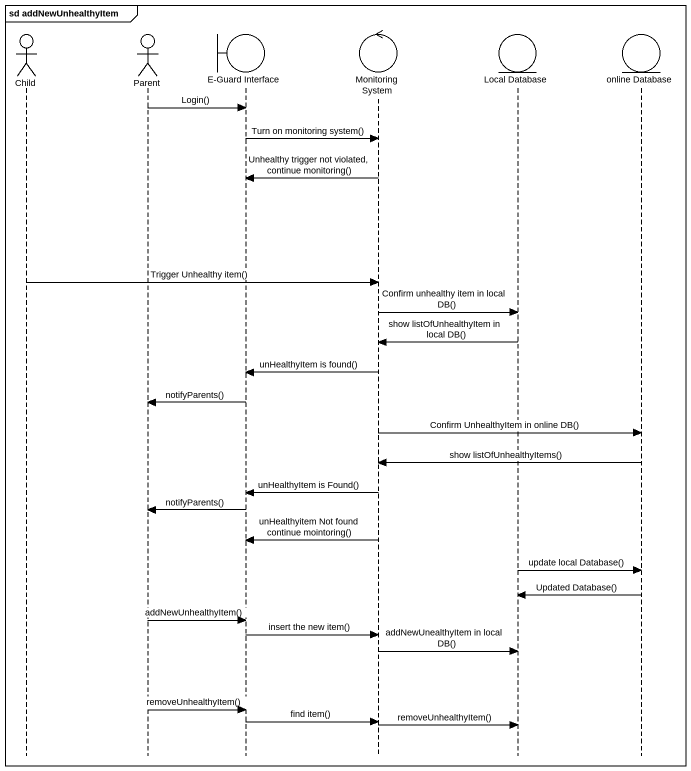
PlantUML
@startuml
mainframe sd addNewUnhealthyItem
hide footbox
actor Child
actor Parent
boundary "E-Guard Interface" as E_Guard_Interface
control "Monitoring System" as Monitoring_System
entity "Local Database" as Local_Database
entity "online Database" as online_Database

Parent -> E_Guard_Interface : Login()
E_Guard_Interface -> Monitoring_System : Turn on monitoring system()
Monitoring_System -> E_Guard_Interface : Unhealthy trigger not violated, continue monitoring()
Child -> Monitoring_System : Trigger Unhealthy item()
Monitoring_System -> Local_Database : Confirm unhealthy item in local DB()
Local_Database -> Monitoring_System : show listOfUnhealthyItem in local DB()
Monitoring_System -> E_Guard_Interface : unHealthyItem is found()
E_Guard_Interface -> Parent : notifyParents()
Monitoring_System -> online_Database : Confirm UnhealthyItem in online DB()
online_Database -> Monitoring_System : show listOfUnhealthyItems()
Monitoring_System -> E_Guard_Interface : unHealthyItem is Found()
E_Guard_Interface -> Parent : notifyParents()
Monitoring_System -> E_Guard_Interface : unHealthyitem Not found continue mointoring()
Local_Database -> online_Database : update local Database()
online_Database -> Local_Database : Updated Database()
Parent -> E_Guard_Interface : addNewUnhealthyItem()
E_Guard_Interface -> Monitoring_System : insert the new item()
Monitoring_System -> Local_Database : addNewUnealthyItem in local DB()
Parent -> E_Guard_Interface : removeUnhealthyItem()
E_Guard_Interface -> Monitoring_System : find item()
Monitoring_System -> Local_Database : removeUnhealthyItem()
@enduml
